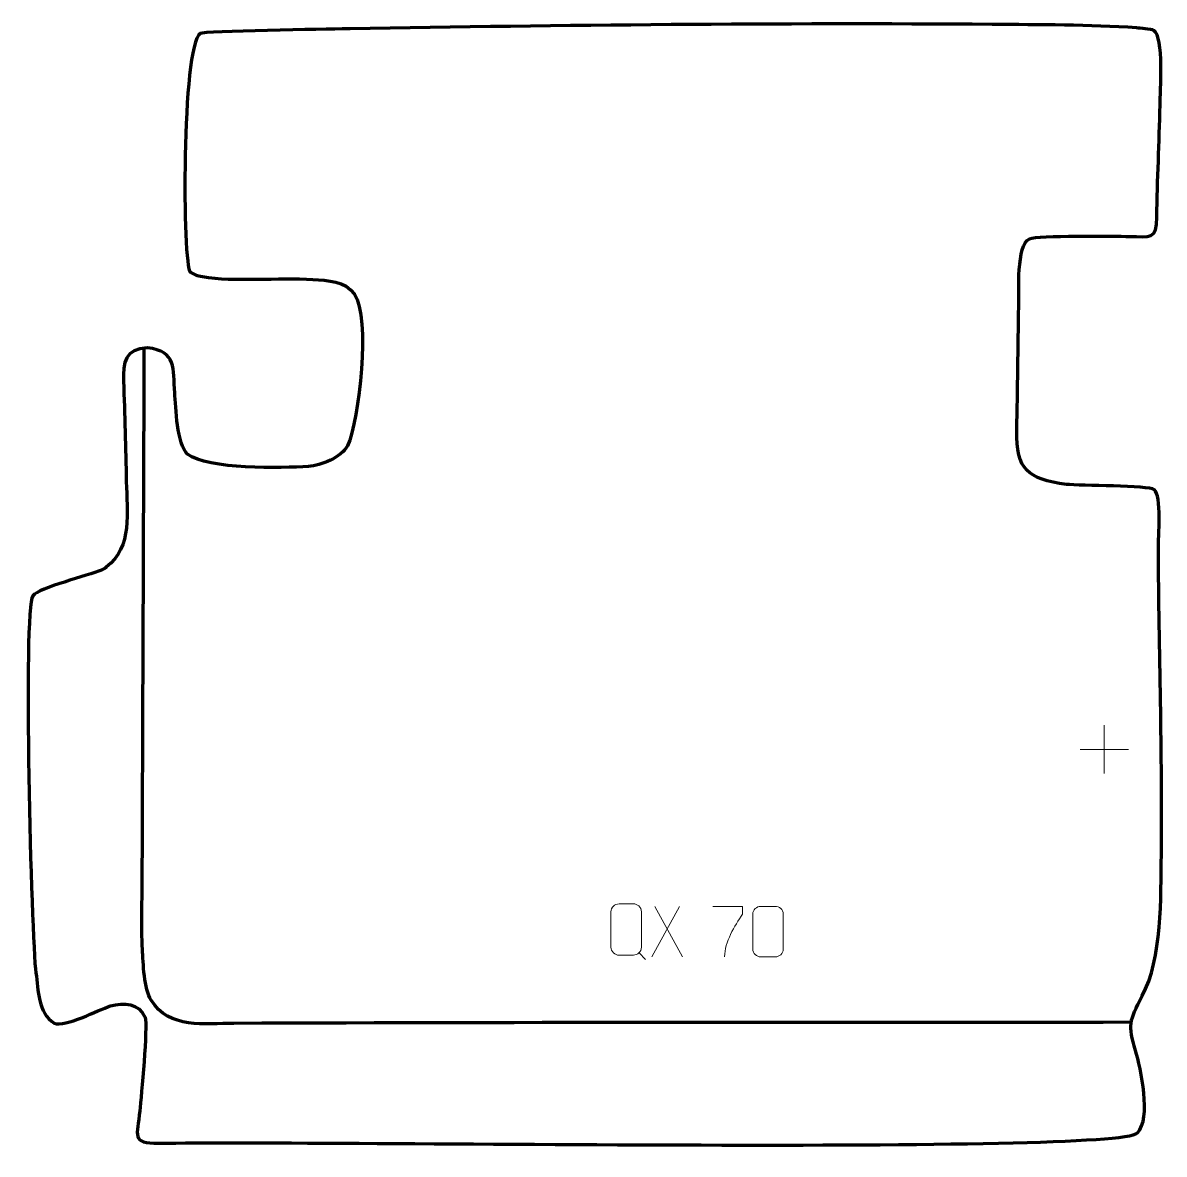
# Model space of a CAD drawing. Header units: millimetres. Extents: x -557 to 9, y 324 to 885.
import ezdxf

# ---------------------------------------------------------------- set-up
doc = ezdxf.new("R2010")
doc.units = ezdxf.units.MM
doc.header["$MEASUREMENT"] = 0
doc.layers.add('layer 2', color=7, linetype='Continuous')
doc.layers.add('layer 3', color=7, linetype='Continuous')

msp = doc.modelspace()

# ---------------------------------------------------------------- linework, layer by layer
at = {"layer": 'layer 2', "color": 142, "lineweight": 158}
msp.add_open_spline([(-7.7369, 389.6778), (-155.9395, 389.5159), (-304.1881, 389.7343), (-452.3848, 389.1455), (-452.3848, 389.1455), (-466.7443, 389.0884), (-484.4183, 386.3292), (-493.422, 400.6197), (-493.422, 400.6197), (-496.9687, 406.2488), (-497.2819, 418.9453), (-497.6787, 425.8265), (-497.6787, 425.8265), (-498.3411, 437.315), (-497.8255, 450.9845), (-497.7803, 462.6934), (-497.7803, 462.6934), (-497.7455, 471.7008), (-497.7107, 480.7083), (-497.6759, 489.7157), (-497.6759, 489.7157), (-497.6006, 509.2318), (-497.5253, 528.7479), (-497.4499, 548.264), (-497.4499, 548.264), (-497.4132, 557.7719), (-497.3765, 567.2798), (-497.3398, 576.7876), (-497.3398, 576.7876), (-497.1544, 624.8273), (-496.9688, 672.8669), (-496.7834, 720.9065), (-496.7834, 720.9065), (-496.7834, 720.9065), (-496.7718, 723.909), (-496.7718, 723.909)], degree=3, knots=[0, 0, 0, 0, 0.1, 0.1, 0.1, 0.1, 0.2, 0.2, 0.2, 0.2, 0.3, 0.3, 0.3, 0.3, 0.4, 0.4, 0.4, 0.4, 0.5, 0.5, 0.5, 0.5, 0.6, 0.6, 0.6, 0.6, 0.7, 0.7, 0.7, 0.7, 0.8, 0.8, 0.8, 0.8, 1, 1, 1, 1], dxfattribs=at)
at = {"layer": 'layer 3', "color": 242, "lineweight": 158}
msp.add_open_spline([(4.9414, 788.709), (4.9419, 777.4787), (1.8174, 779.1092), (-8.7283, 779.2458), (-8.7283, 779.2458), (-15.9923, 779.303), (-54.3075, 779.8706), (-58.0584, 778.0839), (-58.0584, 778.0839), (-64.7307, 774.9053), (-63.3126, 751.8355), (-63.4355, 744.6066), (-63.4355, 744.6066), (-63.7719, 724.1208), (-64.0855, 703.614), (-64.376, 683.1279), (-64.376, 683.1279), (-64.6544, 663.4984), (-59.2997, 659.0608), (-39.8141, 656.3003), (-39.8141, 656.3003), (-32.9539, 655.6417), (0.7551, 655.8535), (3.7364, 653.6596), (3.7364, 653.6596), (7.3449, 651.0041), (5.7305, 629.9731), (5.7501, 624.3324), (5.7501, 624.3324), (6.0128, 573.9342), (7.8283, 523.0419), (7.2079, 472.7353), (7.2079, 472.7353), (6.9412, 451.9295), (7.6878, 421.0919), (-2.3206, 402.7291), (-2.3206, 402.7291), (-8.6683, 390.4687), (-9.4609, 388.251), (-5.6012, 375.783), (-5.6012, 375.783), (-3.0165, 366.6279), (2.5002, 342.1399), (-4.6726, 334.824), (-4.6726, 334.824), (-14.9709, 324.3204), (-408.9814, 331.1645), (-489.6948, 329.739), (-489.6948, 329.739), (-503.3468, 329.7415), (-500.2983, 333.1077), (-499.0113, 345.8793), (-499.0113, 345.8793), (-498.3294, 352.9229), (-494.9866, 388.0149), (-496.4144, 392.1324), (-496.4144, 392.1324), (-499.7325, 399.3726), (-506.6544, 399.4702), (-513.599, 397.8039), (-513.599, 397.8039), (-519.6821, 395.7692), (-535.9267, 387.1368), (-541.4072, 389.2392), (-541.4072, 389.2392), (-549.5861, 394.3923), (-549.2885, 405.6082), (-550.4777, 414.1659), (-550.4777, 414.1659), (-552.8401, 431.5985), (-556.9707, 594.2272), (-552.0412, 601.0756), (-552.0412, 601.0756), (-549.2047, 605.0159), (-524.4614, 611.194), (-518.0474, 613.7648), (-518.0474, 613.7648), (-517.1924, 614.2422), (-516.4163, 614.7378), (-515.5936, 615.2655), (-515.5936, 615.2655), (-502.5355, 625.4984), (-505.3416, 642.6353), (-505.6808, 657.6731), (-505.6808, 657.6731), (-506.0508, 674.2663), (-506.3944, 690.8382), (-507.0802, 707.4232), (-507.0802, 707.4232), (-507.4738, 716.7681), (-506.2583, 723.6877), (-495.2405, 724.0003), (-495.2405, 724.0003), (-480.668, 722.3251), (-482.507, 713.816), (-481.6866, 701.6771), (-481.6866, 701.6771), (-481.2115, 694.6457), (-480.5489, 675.9402), (-475.3294, 671.3358), (-475.3294, 671.3358), (-465.2957, 663.5173), (-428.624, 664.2892), (-415.425, 665.242), (-415.425, 665.242), (-409.2334, 665.689), (-399.081, 669.6771), (-396.0918, 675.4195), (-396.0918, 675.4195), (-390.2445, 688.4795), (-384.6188, 738.9084), (-392.6295, 750.5798), (-392.6295, 750.5798), (-397.2644, 757.3326), (-405.9156, 757.3715), (-413.2681, 757.8735), (-413.2681, 757.8735), (-429.9892, 758.9178), (-452.5411, 756.6982), (-467.8832, 759.2956), (-467.8832, 759.2956), (-470.6101, 759.7573), (-472.5552, 760.4978), (-473.9232, 761.487), (-473.9232, 761.487), (-478.0837, 764.4951), (-478.2391, 873.4783), (-469.1513, 879.8124), (-469.1513, 879.8124), (-466.7302, 881.0729), (-406.6118, 881.9335), (-396.3182, 882.1126), (-396.3182, 882.1126), (-396.3182, 882.1126), (-394.8131, 882.1388), (-394.8131, 882.1388), (-394.8131, 882.1388), (-289.0478, 883.9435), (-182.4226, 885.1089), (-76.663, 884.2983), (-76.663, 884.2983), (-53.5226, 884.121), (-28.0908, 884.2498), (-5.069, 882.589), (-5.069, 882.589), (-3.4564, 882.4727), (2.0041, 882.0863), (3.5171, 881.373), (3.5171, 881.373), (8.6086, 878.3773), (6.6514, 850.8137), (6.5475, 844.3843), (6.5475, 844.3843), (6.2467, 825.784), (5.2302, 807.2116), (4.9414, 788.709)], degree=3, knots=[0, 0, 0, 0, 0.025, 0.025, 0.025, 0.025, 0.05, 0.05, 0.05, 0.05, 0.075, 0.075, 0.075, 0.075, 0.1, 0.1, 0.1, 0.1, 0.125, 0.125, 0.125, 0.125, 0.15, 0.15, 0.15, 0.15, 0.175, 0.175, 0.175, 0.175, 0.2, 0.2, 0.2, 0.2, 0.225, 0.225, 0.225, 0.225, 0.25, 0.25, 0.25, 0.25, 0.275, 0.275, 0.275, 0.275, 0.3, 0.3, 0.3, 0.3, 0.325, 0.325, 0.325, 0.325, 0.35, 0.35, 0.35, 0.35, 0.375, 0.375, 0.375, 0.375, 0.4, 0.4, 0.4, 0.4, 0.425, 0.425, 0.425, 0.425, 0.45, 0.45, 0.45, 0.45, 0.475, 0.475, 0.475, 0.475, 0.5, 0.5, 0.5, 0.5, 0.525, 0.525, 0.525, 0.525, 0.55, 0.55, 0.55, 0.55, 0.575, 0.575, 0.575, 0.575, 0.6, 0.6, 0.6, 0.6, 0.625, 0.625, 0.625, 0.625, 0.65, 0.65, 0.65, 0.65, 0.675, 0.675, 0.675, 0.675, 0.7, 0.7, 0.7, 0.7, 0.725, 0.725, 0.725, 0.725, 0.75, 0.75, 0.75, 0.75, 0.775, 0.775, 0.775, 0.775, 0.8, 0.8, 0.8, 0.8, 0.825, 0.825, 0.825, 0.825, 0.85, 0.85, 0.85, 0.85, 0.875, 0.875, 0.875, 0.875, 0.9, 0.9, 0.9, 0.9, 0.925, 0.925, 0.925, 0.925, 0.95, 0.95, 0.95, 0.95, 1, 1, 1, 1], dxfattribs=at)
at = {"layer": 'layer 3', "color": 250, "lineweight": 9}
for points in [[(-21.0602, 536.9337), (-21.0602, 536.9337), (-21.0602, 512.9558), (-21.0602, 512.9558)], [(-33.0491, 524.9447), (-33.0491, 524.9447), (-9.0712, 524.9447), (-9.0712, 524.9447)], [(-231.5445, 447.1159), (-231.5445, 447.1159), (-245.2851, 422.2201), (-245.2851, 422.2201)], [(-243.8305, 447.1159), (-243.8305, 447.1159), (-230.0899, 422.1624), (-230.0899, 422.1624)], [(-251.6134, 424.0915), (-251.6134, 424.0915), (-248.4032, 420.8846), (-248.4032, 420.8846)]]:
    msp.add_open_spline(points, degree=3, dxfattribs=at)
for points, knots in [([(-261.5435, 448.3929), (-259.1757, 448.3929), (-256.8077, 448.3929), (-254.4397, 448.3929), (-254.4397, 448.3929), (-252.4579, 448.4291), (-250.4306, 446.9106), (-250.4035, 444.429), (-250.4035, 444.429), (-250.4038, 438.5784), (-250.4038, 432.7275), (-250.4035, 426.8761), (-250.4035, 426.8761), (-250.5457, 424.5108), (-252.2532, 423.0045), (-254.4397, 422.9935), (-254.4397, 422.9935), (-256.8137, 422.994), (-259.1875, 422.994), (-261.561, 422.9935), (-261.561, 422.9935), (-263.5209, 422.8863), (-265.5287, 424.8048), (-265.5172, 426.8585), (-265.5172, 426.8585), (-265.5169, 432.7325), (-265.5169, 438.6063), (-265.5172, 444.4797), (-265.5172, 444.4797), (-265.5129, 446.6563), (-263.7347, 448.4066), (-261.5435, 448.3929)], [0, 0, 0, 0, 0.11111111, 0.11111111, 0.11111111, 0.11111111, 0.22222222, 0.22222222, 0.22222222, 0.22222222, 0.33333333, 0.33333333, 0.33333333, 0.33333333, 0.44444444, 0.44444444, 0.44444444, 0.44444444, 0.55555556, 0.55555556, 0.55555556, 0.55555556, 0.66666667, 0.66666667, 0.66666667, 0.66666667, 0.77777778, 0.77777778, 0.77777778, 0.77777778, 1, 1, 1, 1]), ([(-215.0956, 447.1184), (-215.0956, 447.1184), (-200.2795, 447.1184), (-200.2795, 447.1184), (-200.2795, 447.1184), (-200.2798, 445.8688), (-200.2798, 444.6192), (-200.2795, 443.3694), (-200.2795, 443.3694), (-204.2739, 437.3723), (-209.1891, 429.5387), (-209.1891, 422.1599)], [0, 0, 0, 0, 0.25, 0.25, 0.25, 0.25, 0.5, 0.5, 0.5, 0.5, 1, 1, 1, 1]), ([(-191.2682, 447.1384), (-188.9021, 447.1384), (-186.5356, 447.1384), (-184.1691, 447.1384), (-184.1691, 447.1384), (-182.1886, 447.174), (-180.1626, 445.6797), (-180.1355, 443.2376), (-180.1355, 443.2376), (-180.1359, 437.4802), (-180.1359, 431.7224), (-180.1355, 425.9642), (-180.1355, 425.9642), (-180.2776, 423.6366), (-181.984, 422.1543), (-184.1691, 422.1435), (-184.1691, 422.1435), (-186.5415, 422.1439), (-188.9139, 422.1439), (-191.2859, 422.1435), (-191.2859, 422.1435), (-193.2444, 422.0379), (-195.2508, 423.9258), (-195.2394, 425.9468), (-195.2394, 425.9468), (-195.239, 431.7274), (-195.239, 437.5077), (-195.2394, 443.2875), (-195.2394, 443.2875), (-195.2351, 445.4295), (-193.458, 447.152), (-191.2682, 447.1384)], [0, 0, 0, 0, 0.11111111, 0.11111111, 0.11111111, 0.11111111, 0.22222222, 0.22222222, 0.22222222, 0.22222222, 0.33333333, 0.33333333, 0.33333333, 0.33333333, 0.44444444, 0.44444444, 0.44444444, 0.44444444, 0.55555556, 0.55555556, 0.55555556, 0.55555556, 0.66666667, 0.66666667, 0.66666667, 0.66666667, 0.77777778, 0.77777778, 0.77777778, 0.77777778, 1, 1, 1, 1])]:
    msp.add_open_spline(points, degree=3, knots=knots, dxfattribs=at)

doc.saveas('drawing.dxf')
